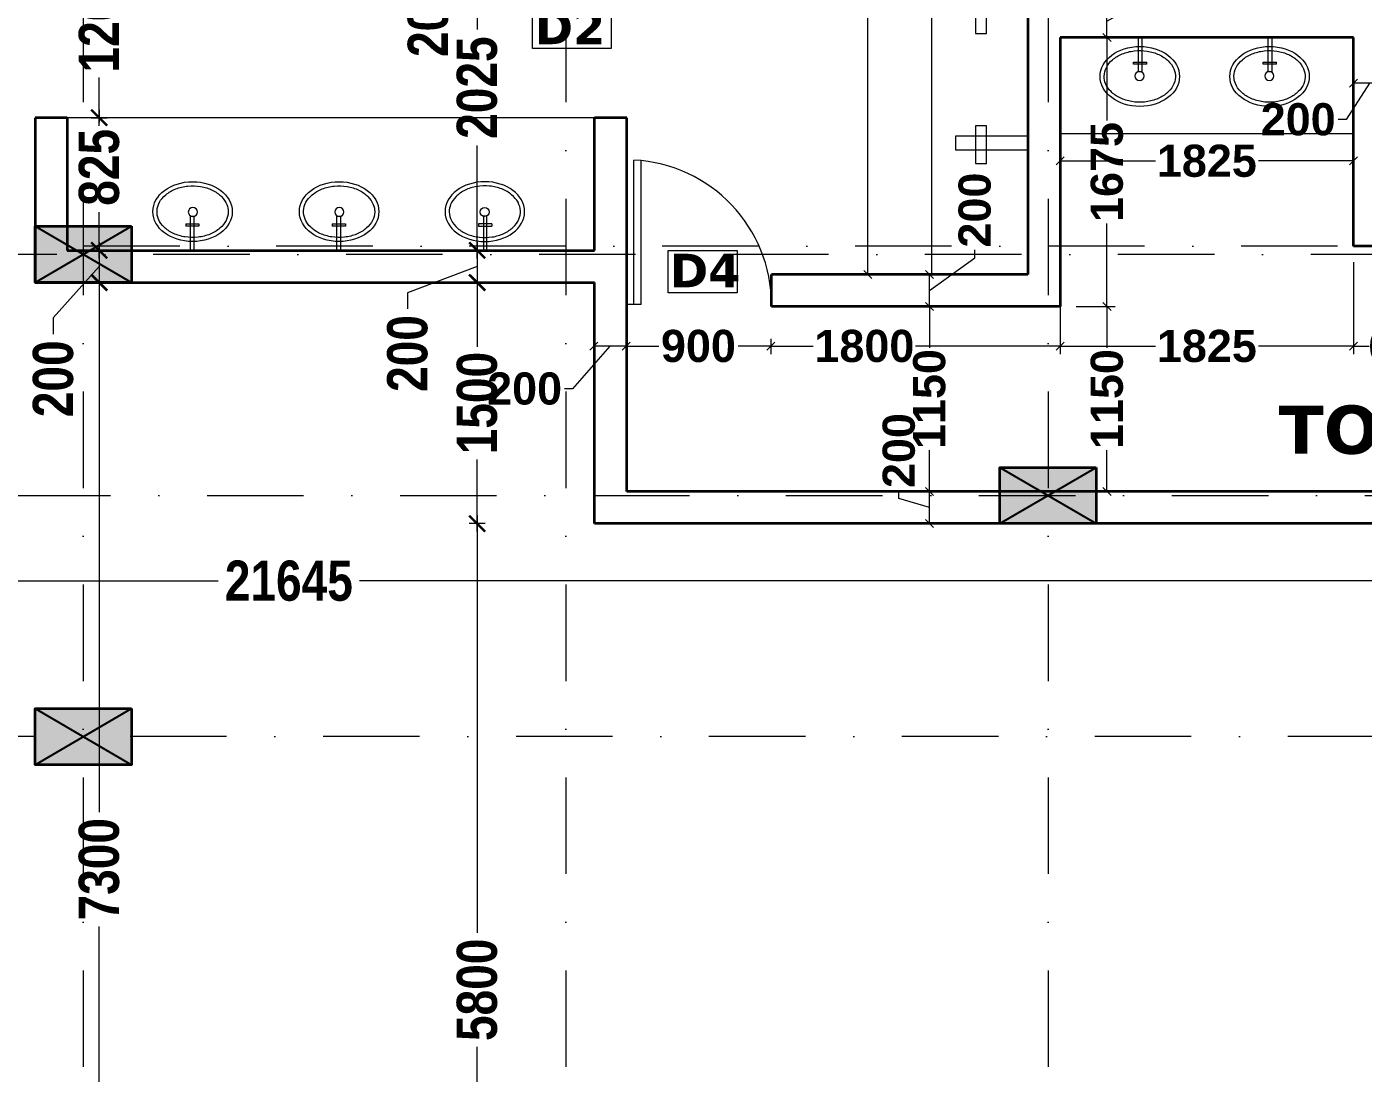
# Model space of a CAD drawing. Header units: millimetres. Extents: x -3092155 to 4513934, y -12317808 to 1850003.
# Drawn here: x -397686 to -389373, y -5573480 to -5566970 of the extents above; entities that cross this region are included whole.
import ezdxf

# ---------------------------------------------------------------- set-up
doc = ezdxf.new("R2010")
doc.units = ezdxf.units.MM
doc.header["$LTSCALE"] = 2
doc.header["$MEASUREMENT"] = 0
doc.header["$PDMODE"] = 34
doc.header["$PDSIZE"] = 500
doc.linetypes.add('DASHDOT', pattern=[1, 0.5, -0.25, 0, -0.25])
for name, color, linetype, lineweight in [('coloumn', 10, 'Continuous', 35), ('D DIM', 250, 'Continuous', 9), ('D2', 10, 'Continuous', 5), ('D4', 10, 'Continuous', 5), ('DIM', 27, 'Continuous', 5), ('DOOR', 27, 'Continuous', 5), ('FIXTURE', 252, 'Continuous', 0), ('GRID', 251, 'DASHDOT', 5), ('TEXT', 7, 'Continuous', 13), ('WAll', 250, 'Continuous', 35)]:
    doc.layers.add(name, color=color, linetype=linetype, lineweight=lineweight)
doc.layers.add('partation wall', color=7, linetype='Continuous', lineweight=20, true_color=0x525023)
doc.styles.add('COLOUMNN DIM', font='ARIALNB.TTF', dxfattribs={"height": 550})
doc.styles.add('INNER DIM', font='ARIALNB.TTF', dxfattribs={"height": 250})
doc.styles.add('int dim', font='arialbd.ttf', dxfattribs={"height": 200})
doc.styles.add('style2', font='verdana.ttf')
doc.dimstyles.new('external final', dxfattribs={"dimscale": 0, "dimtxt": 250, "dimasz": 100, "dimexe": 50, "dimexo": 50, "dimgap": 50, "dimtad": 0, "dimdec": 0, "dimzin": 0, "dimdsep": 46, "dimtxsty": 'INNER DIM', "dimblk": 'ARCHTICK', "dimcen": 100, "dimdle": 50, "dimclrd": 256, "dimclre": 256, "dimclrt": 256, "dimadec": 0, "dimazin": 0, "dimtfac": 1, "dimtdec": 0, "dimtix": 1, "dimtmove": 1, "dimatfit": 3, "dimfxl": 50, "dimfxlon": 1, "dimtolj": 1, "dimtzin": 0, "dimlwd": -1, "dimlwe": -1, "dimarcsym": 1})
doc.dimstyles.new('lamon', dxfattribs={"dimtxt": 200, "dimasz": 50, "dimexe": 50, "dimexo": 100, "dimgap": 25, "dimtad": 0, "dimdec": 0, "dimzin": 3, "dimdsep": 46, "dimtxsty": 'int dim', "dimblk": 'OBLIQUE', "dimcen": 90, "dimclrd": 256, "dimclre": 256, "dimclrt": 256, "dimadec": 0, "dimazin": 0, "dimtfac": 1, "dimtdec": 0, "dimtofl": 0, "dimtmove": 1, "dimatfit": 3, "dimfxl": 1, "dimfrac": 1, "dimtolj": 1, "dimtzin": 0, "dimlwd": -1, "dimlwe": -1, "dimarcsym": 1})

# ---------------------------------------------------------------- blocks, each defined once
blk = doc.blocks.new('A$C782B46B9')
at = {"layer": 'DOOR', "ltscale": 100}
for p, q in [((998.8, 100), (3.8, 100)), ((998.8, 100), (998.8, 0)), ((998.8, 50), (0, 50))]:
    blk.add_line(p, q, dxfattribs=at)
blk.add_arc((998.8, 0), 1000, 90, 177.13402, dxfattribs=at)
blk = doc.blocks.new('_ArchTick')
at = {"color": 0, "linetype": 'ByBlock', "const_width": 0.15}
blk.add_lwpolyline([(-0.5, -0.5), (0.5, 0.5)], dxfattribs=at)
blk = doc.blocks.new('*D573')
at = {"layer": 'D DIM', "ltscale": 100, "transparency": 16777216}
for p, q in [((-406928.5, -5570417.7), (-396496.3, -5570417.7)), ((-406878.5, -5570467.7), (-406878.5, -5570367.7)), ((-385183.5, -5570417.7), (-395615.7, -5570417.7)), ((-385233.5, -5570467.7), (-385233.5, -5570367.7))]:
    blk.add_line(p, q, dxfattribs=at)
at = {"layer": 'Defpoints', "color": 0, "lineweight": 50, "ltscale": 100, "transparency": 16777216}
for p in [(-406878.5, -5570417.7), (-406878.5, -5571561.2), (-385233.5, -5572185.9)]:
    blk.add_point(p, dxfattribs=at)
at = {"layer": 'D DIM', "ltscale": 100, "transparency": 16777216, "xscale": 100, "yscale": 100, "zscale": 100, "rotation": 180}
blk.add_blockref('_ArchTick', (-406878.5, -5570417.7), dxfattribs=at)
at = {"layer": 'D DIM', "ltscale": 100, "transparency": 16777216, "xscale": 100, "yscale": 100, "zscale": 100}
blk.add_blockref('_ArchTick', (-385233.5, -5570417.7), dxfattribs=at)
at = {"layer": 'D DIM', "ltscale": 100, "transparency": 16777216, "insert": (-396056, -5570417.7), "char_height": 250, "attachment_point": 5, "style": 'INNER DIM'}
blk.add_mtext('\\A1;21645', dxfattribs=at)
blk = doc.blocks.new('*D649')
at = {"layer": 'D DIM', "ltscale": 100, "transparency": 16777216}
for p, q in [((-397235.8, -5566286.2), (-397235.8, -5566586)), ((-397285.8, -5566336.2), (-397185.8, -5566336.2)), ((-397235.8, -5567586.2), (-397235.8, -5567286.4)), ((-397285.8, -5567536.2), (-397185.8, -5567536.2))]:
    blk.add_line(p, q, dxfattribs=at)
at = {"layer": 'Defpoints', "color": 0, "lineweight": 50, "ltscale": 100, "transparency": 16777216}
for p in [(-397433.1, -5566336.2), (-397433.1, -5567536.2), (-397235.8, -5567536.2)]:
    blk.add_point(p, dxfattribs=at)
at = {"layer": 'D DIM', "ltscale": 100, "transparency": 16777216, "xscale": 100, "yscale": 100, "zscale": 100}
for p, rotation in [((-397235.8, -5566336.2), 90), ((-397235.8, -5567536.2), 270)]:
    blk.add_blockref('_ArchTick', p, dxfattribs=dict(at, rotation=rotation))
at = {"layer": 'D DIM', "ltscale": 100, "transparency": 16777216, "insert": (-397235.8, -5566936.2), "char_height": 250, "attachment_point": 5, "rotation": 90, "style": 'INNER DIM'}
blk.add_mtext('\\A1;1200', dxfattribs=at)
blk = doc.blocks.new('*D650')
at = {"layer": 'D DIM', "ltscale": 100, "transparency": 16777216}
for p, q in [((-397235.8, -5567486.2), (-397235.8, -5567566)), ((-397285.8, -5567536.2), (-397185.8, -5567536.2)), ((-397235.8, -5568411.2), (-397235.8, -5568123.4)), ((-397185.8, -5568361.2), (-397285.8, -5568361.2))]:
    blk.add_line(p, q, dxfattribs=at)
at = {"layer": 'Defpoints', "color": 0, "lineweight": 50, "ltscale": 100, "transparency": 16777216}
for p in [(-397433.1, -5567536.2), (-397235.8, -5568361.2), (-397032.7, -5568361.2)]:
    blk.add_point(p, dxfattribs=at)
at = {"layer": 'D DIM', "ltscale": 100, "transparency": 16777216, "xscale": 100, "yscale": 100, "zscale": 100}
for p, rotation in [((-397235.8, -5567536.2), 90), ((-397235.8, -5568361.2), 270)]:
    blk.add_blockref('_ArchTick', p, dxfattribs=dict(at, rotation=rotation))
at = {"layer": 'D DIM', "ltscale": 100, "transparency": 16777216, "insert": (-397235.8, -5567844.7), "char_height": 250, "attachment_point": 5, "rotation": 90, "style": 'INNER DIM'}
blk.add_mtext('\\A1;825', dxfattribs=at)
blk = doc.blocks.new('*D651')
at = {"layer": 'D DIM', "ltscale": 100, "transparency": 16777216}
for p, q in [((-397185.8, -5568361.2), (-397285.8, -5568361.2)), ((-397235.8, -5568311.2), (-397235.8, -5568611.2)), ((-397235.8, -5568461.2), (-397521.7, -5568781.7)), ((-397185.8, -5568561.2), (-397285.8, -5568561.2)), ((-397521.7, -5568781.7), (-397521.7, -5568881.7))]:
    blk.add_line(p, q, dxfattribs=at)
at = {"layer": 'Defpoints', "color": 0, "lineweight": 50, "ltscale": 100, "transparency": 16777216}
for p in [(-397032.7, -5568361.2), (-397235.8, -5568561.2), (-397032.7, -5568561.2)]:
    blk.add_point(p, dxfattribs=at)
at = {"layer": 'D DIM', "ltscale": 100, "transparency": 16777216, "xscale": 100, "yscale": 100, "zscale": 100}
for p, rotation in [((-397235.8, -5568361.2), 90), ((-397235.8, -5568561.2), 270)]:
    blk.add_blockref('_ArchTick', p, dxfattribs=dict(at, rotation=rotation))
at = {"layer": 'D DIM', "ltscale": 100, "transparency": 16777216, "insert": (-397521.7, -5569160.1), "char_height": 250, "attachment_point": 5, "rotation": 90, "style": 'INNER DIM'}
blk.add_mtext('\\A1;200', dxfattribs=at)
blk = doc.blocks.new('*D652')
at = {"layer": 'D DIM', "ltscale": 100, "transparency": 16777216}
for p, q in [((-397235.8, -5568511.2), (-397235.8, -5571855.7)), ((-397185.8, -5568561.2), (-397285.8, -5568561.2)), ((-397235.8, -5575911.2), (-397235.8, -5572566.7)), ((-397185.8, -5575861.2), (-397285.8, -5575861.2))]:
    blk.add_line(p, q, dxfattribs=at)
at = {"layer": 'Defpoints', "color": 0, "lineweight": 50, "ltscale": 100, "transparency": 16777216}
for p in [(-397032.7, -5568561.2), (-397235.8, -5575861.2), (-397032.7, -5575861.2)]:
    blk.add_point(p, dxfattribs=at)
at = {"layer": 'D DIM', "ltscale": 100, "transparency": 16777216, "xscale": 100, "yscale": 100, "zscale": 100}
for p, rotation in [((-397235.8, -5568561.2), 90), ((-397235.8, -5575861.2), 270)]:
    blk.add_blockref('_ArchTick', p, dxfattribs=dict(at, rotation=rotation))
at = {"layer": 'D DIM', "ltscale": 100, "transparency": 16777216, "insert": (-397235.8, -5572211.2), "char_height": 250, "attachment_point": 5, "rotation": 90, "style": 'INNER DIM'}
blk.add_mtext('\\A1;7300', dxfattribs=at)
blk = doc.blocks.new('*D655')
at = {"layer": 'D DIM', "ltscale": 100, "transparency": 16777216}
for p, q in [((-394884.9, -5566086.2), (-394884.9, -5566386.2)), ((-394834.9, -5566136.2), (-394934.9, -5566136.2)), ((-394884.9, -5566236.2), (-395189.8, -5566540.9)), ((-394834.9, -5566336.2), (-394934.9, -5566336.2)), ((-395189.8, -5566540.9), (-395189.8, -5566640.9))]:
    blk.add_line(p, q, dxfattribs=at)
at = {"layer": 'Defpoints', "color": 0, "lineweight": 50, "ltscale": 100, "transparency": 16777216}
for p in [(-394783.1, -5566136.2), (-394884.9, -5566336.2), (-394783.1, -5566336.2)]:
    blk.add_point(p, dxfattribs=at)
at = {"layer": 'D DIM', "ltscale": 100, "transparency": 16777216, "xscale": 100, "yscale": 100, "zscale": 100}
for p, rotation in [((-394884.9, -5566136.2), 90), ((-394884.9, -5566336.2), 270)]:
    blk.add_blockref('_ArchTick', p, dxfattribs=dict(at, rotation=rotation))
at = {"layer": 'D DIM', "ltscale": 100, "transparency": 16777216, "insert": (-395189.8, -5566919.2), "char_height": 250, "attachment_point": 5, "rotation": 90, "style": 'INNER DIM'}
blk.add_mtext('\\A1;200', dxfattribs=at)
blk = doc.blocks.new('*D656')
at = {"layer": 'D DIM', "ltscale": 100, "transparency": 16777216}
for p, q in [((-394884.9, -5566286.2), (-394884.9, -5566988.1)), ((-394834.9, -5566336.2), (-394934.9, -5566336.2)), ((-394884.9, -5568411.2), (-394884.9, -5567709.3)), ((-394834.9, -5568361.2), (-394934.9, -5568361.2))]:
    blk.add_line(p, q, dxfattribs=at)
at = {"layer": 'Defpoints', "color": 0, "lineweight": 50, "ltscale": 100, "transparency": 16777216}
for p in [(-394783.1, -5566336.2), (-394884.9, -5568361.2), (-394153.1, -5568361.2)]:
    blk.add_point(p, dxfattribs=at)
at = {"layer": 'D DIM', "ltscale": 100, "transparency": 16777216, "xscale": 100, "yscale": 100, "zscale": 100}
for p, rotation in [((-394884.9, -5566336.2), 90), ((-394884.9, -5568361.2), 270)]:
    blk.add_blockref('_ArchTick', p, dxfattribs=dict(at, rotation=rotation))
at = {"layer": 'D DIM', "ltscale": 100, "transparency": 16777216, "insert": (-394884.9, -5567348.7), "char_height": 250, "attachment_point": 5, "rotation": 90, "style": 'INNER DIM'}
blk.add_mtext('\\A1;2025', dxfattribs=at)
blk = doc.blocks.new('*D657')
at = {"layer": 'D DIM', "ltscale": 100, "transparency": 16777216}
for p, q in [((-394834.9, -5568361.2), (-394934.9, -5568361.2)), ((-394884.9, -5568311.2), (-394884.9, -5568611.2)), ((-394884.9, -5568461.2), (-395317.9, -5568624.7)), ((-394834.9, -5568561.2), (-394934.9, -5568561.2)), ((-395317.9, -5568624.7), (-395317.9, -5568724.7))]:
    blk.add_line(p, q, dxfattribs=at)
at = {"layer": 'Defpoints', "color": 0, "lineweight": 50, "ltscale": 100, "transparency": 16777216}
for p in [(-394153.1, -5568361.2), (-394884.9, -5568561.2), (-394153.1, -5568561.2)]:
    blk.add_point(p, dxfattribs=at)
at = {"layer": 'D DIM', "ltscale": 100, "transparency": 16777216, "xscale": 100, "yscale": 100, "zscale": 100}
for p, rotation in [((-394884.9, -5568361.2), 90), ((-394884.9, -5568561.2), 270)]:
    blk.add_blockref('_ArchTick', p, dxfattribs=dict(at, rotation=rotation))
at = {"layer": 'D DIM', "ltscale": 100, "transparency": 16777216, "insert": (-395317.9, -5569003), "char_height": 250, "attachment_point": 5, "rotation": 90, "style": 'INNER DIM'}
blk.add_mtext('\\A1;200', dxfattribs=at)
blk = doc.blocks.new('*D658')
at = {"layer": 'D DIM', "ltscale": 100, "transparency": 16777216}
for p, q in [((-394884.9, -5568511.2), (-394884.9, -5568961)), ((-394834.9, -5568561.2), (-394934.9, -5568561.2)), ((-394884.9, -5570111.2), (-394884.9, -5569661.4)), ((-394834.9, -5570061.2), (-394934.9, -5570061.2))]:
    blk.add_line(p, q, dxfattribs=at)
at = {"layer": 'Defpoints', "color": 0, "lineweight": 50, "ltscale": 100, "transparency": 16777216}
for p in [(-394153.1, -5568561.2), (-394884.9, -5570061.2), (-394153.1, -5570061.2)]:
    blk.add_point(p, dxfattribs=at)
at = {"layer": 'D DIM', "ltscale": 100, "transparency": 16777216, "xscale": 100, "yscale": 100, "zscale": 100}
for p, rotation in [((-394884.9, -5568561.2), 90), ((-394884.9, -5570061.2), 270)]:
    blk.add_blockref('_ArchTick', p, dxfattribs=dict(at, rotation=rotation))
at = {"layer": 'D DIM', "ltscale": 100, "transparency": 16777216, "insert": (-394884.9, -5569311.2), "char_height": 250, "attachment_point": 5, "rotation": 90, "style": 'INNER DIM'}
blk.add_mtext('\\A1;1500', dxfattribs=at)
blk = doc.blocks.new('*D659')
at = {"layer": 'D DIM', "ltscale": 100, "transparency": 16777216}
for p, q in [((-394884.9, -5570011.2), (-394884.9, -5572606)), ((-394834.9, -5570061.2), (-394934.9, -5570061.2)), ((-394884.9, -5575911.2), (-394884.9, -5573316.4)), ((-394834.9, -5575861.2), (-394934.9, -5575861.2))]:
    blk.add_line(p, q, dxfattribs=at)
at = {"layer": 'Defpoints', "color": 0, "lineweight": 50, "ltscale": 100, "transparency": 16777216}
for p in [(-394153.1, -5570061.2), (-394884.9, -5575861.2), (-394633.1, -5575861.2)]:
    blk.add_point(p, dxfattribs=at)
at = {"layer": 'D DIM', "ltscale": 100, "transparency": 16777216, "xscale": 100, "yscale": 100, "zscale": 100}
for p, rotation in [((-394884.9, -5570061.2), 90), ((-394884.9, -5575861.2), 270)]:
    blk.add_blockref('_ArchTick', p, dxfattribs=dict(at, rotation=rotation))
at = {"layer": 'D DIM', "ltscale": 100, "transparency": 16777216, "insert": (-394884.9, -5572961.2), "char_height": 250, "attachment_point": 5, "rotation": 90, "style": 'INNER DIM'}
blk.add_mtext('\\A1;5800', dxfattribs=at)
blk = doc.blocks.new('_Oblique')
at = {"color": 0, "linetype": 'ByBlock', "lineweight": -2}
blk.add_line((-0.5, -0.5), (0.5, 0.5), dxfattribs=at)
blk = doc.blocks.new('*D686')
at = {"layer": 'Defpoints', "color": 0, "lineweight": 50, "ltscale": 100, "transparency": 16777216}
for p in [(-392071.8, -5569861.2), (-391796.5, -5569861.2), (-391796.5, -5570061.2)]:
    blk.add_point(p, dxfattribs=at)
at = {"layer": 'DIM', "ltscale": 100, "transparency": 16777216}
for p, q in [((-392261.4, -5569904.3), (-392261.4, -5569854.3)), ((-391896.5, -5569861.2), (-392121.8, -5569861.2)), ((-392071.8, -5570061.2), (-392071.8, -5569861.2)), ((-392071.8, -5569961.2), (-392261.4, -5569904.3)), ((-391896.5, -5570061.2), (-392121.8, -5570061.2))]:
    blk.add_line(p, q, dxfattribs=at)
at = {"layer": 'DIM', "ltscale": 100, "transparency": 16777216, "xscale": 50, "yscale": 50, "zscale": 50}
for p, rotation in [((-392071.8, -5569861.2), 90), ((-392071.8, -5570061.2), 270)]:
    blk.add_blockref('_Oblique', p, dxfattribs=dict(at, rotation=rotation))
at = {"layer": 'DIM', "ltscale": 100, "transparency": 16777216, "insert": (-392261.4, -5569606.6), "char_height": 200, "attachment_point": 5, "rotation": 90, "style": 'int dim'}
blk.add_mtext('\\A1;200', dxfattribs=at)
blk = doc.blocks.new('*D687')
at = {"layer": 'Defpoints', "color": 0, "lineweight": 50, "ltscale": 100, "transparency": 16777216}
for p in [(-392071.8, -5568711.2), (-391258.5, -5568711.2), (-391796.5, -5569861.2)]:
    blk.add_point(p, dxfattribs=at)
at = {"layer": 'DIM', "ltscale": 100, "transparency": 16777216}
for p, q in [((-391358.5, -5568711.2), (-392121.8, -5568711.2)), ((-392071.8, -5568711.2), (-392071.8, -5568968.4)), ((-392071.8, -5569861.2), (-392071.8, -5569604)), ((-391896.5, -5569861.2), (-392121.8, -5569861.2))]:
    blk.add_line(p, q, dxfattribs=at)
at = {"layer": 'DIM', "ltscale": 100, "transparency": 16777216, "xscale": 50, "yscale": 50, "zscale": 50}
for p, rotation in [((-392071.8, -5568711.2), 90), ((-392071.8, -5569861.2), 270)]:
    blk.add_blockref('_Oblique', p, dxfattribs=dict(at, rotation=rotation))
at = {"layer": 'DIM', "ltscale": 100, "transparency": 16777216, "insert": (-392071.8, -5569286.2), "char_height": 200, "attachment_point": 5, "rotation": 90, "style": 'int dim'}
blk.add_mtext('\\A1;1150', dxfattribs=at)
blk = doc.blocks.new('*D688')
at = {"layer": 'Defpoints', "color": 0, "lineweight": 50, "ltscale": 100, "transparency": 16777216}
for p in [(-392071.8, -5568511.2), (-391458.5, -5568511.2), (-391258.5, -5568711.2)]:
    blk.add_point(p, dxfattribs=at)
at = {"layer": 'DIM', "ltscale": 100, "transparency": 16777216}
for p, q in [((-391789.4, -5568408.4), (-391789.4, -5568358.4)), ((-392071.8, -5568611.2), (-391789.4, -5568408.4)), ((-391558.5, -5568511.2), (-392121.8, -5568511.2)), ((-392071.8, -5568711.2), (-392071.8, -5568511.2)), ((-391358.5, -5568711.2), (-392121.8, -5568711.2))]:
    blk.add_line(p, q, dxfattribs=at)
at = {"layer": 'DIM', "ltscale": 100, "transparency": 16777216, "xscale": 50, "yscale": 50, "zscale": 50}
for p, rotation in [((-392071.8, -5568511.2), 90), ((-392071.8, -5568711.2), 270)]:
    blk.add_blockref('_Oblique', p, dxfattribs=dict(at, rotation=rotation))
at = {"layer": 'DIM', "ltscale": 100, "transparency": 16777216, "insert": (-391789.4, -5568110.7), "char_height": 200, "attachment_point": 5, "rotation": 90, "style": 'int dim'}
blk.add_mtext('\\A1;200', dxfattribs=at)
blk = doc.blocks.new('*D689')
at = {"layer": 'Defpoints', "color": 0, "lineweight": 50, "ltscale": 100, "transparency": 16777216}
for p in [(-392454.1, -5565261.2), (-391458.5, -5565261.2), (-391458.5, -5568511.2)]:
    blk.add_point(p, dxfattribs=at)
at = {"layer": 'DIM', "ltscale": 100, "transparency": 16777216}
for p, q in [((-391558.5, -5565261.2), (-392504.1, -5565261.2)), ((-392454.1, -5565261.2), (-392454.1, -5565406.7)), ((-392454.1, -5568511.2), (-392454.1, -5566054)), ((-391558.5, -5568511.2), (-392504.1, -5568511.2))]:
    blk.add_line(p, q, dxfattribs=at)
at = {"layer": 'DIM', "ltscale": 100, "transparency": 16777216, "xscale": 50, "yscale": 50, "zscale": 50}
for p, rotation in [((-392454.1, -5565261.2), 90), ((-392454.1, -5568511.2), 270)]:
    blk.add_blockref('_Oblique', p, dxfattribs=dict(at, rotation=rotation))
at = {"layer": 'DIM', "ltscale": 100, "transparency": 16777216, "insert": (-392454.1, -5565730.3), "char_height": 200, "attachment_point": 5, "rotation": 90, "style": 'int dim'}
blk.add_mtext('\\A1;3250', dxfattribs=at)
blk = doc.blocks.new('*D700')
at = {"layer": 'Defpoints', "color": 0, "lineweight": 50, "ltscale": 100, "transparency": 16777216}
for p in [(-389433.5, -5568335.7), (-388782.4, -5568294.8), (-389433.5, -5568957.1)]:
    blk.add_point(p, dxfattribs=at)
at = {"layer": 'DIM', "ltscale": 100, "transparency": 16777216}
for p, q in [((-389433.5, -5568435.7), (-389433.5, -5569007.1)), ((-388782.4, -5568394.8), (-388782.4, -5569007.1)), ((-389433.5, -5568957.1), (-389337.4, -5568957.1)), ((-388782.4, -5568957.1), (-388878.5, -5568957.1))]:
    blk.add_line(p, q, dxfattribs=at)
at = {"layer": 'DIM', "ltscale": 100, "transparency": 16777216, "xscale": 50, "yscale": 50, "zscale": 50}
for p, rotation in [((-389433.5, -5568957.1), 180.0000006403302), ((-388782.4, -5568957.1), 6.403302688e-07)]:
    blk.add_blockref('_Oblique', p, dxfattribs=dict(at, rotation=rotation))
at = {"layer": 'DIM', "ltscale": 100, "transparency": 16777216, "insert": (-389108, -5568957.1), "char_height": 200, "attachment_point": 5, "rotation": 0, "style": 'int dim'}
blk.add_mtext('\\A1;651', dxfattribs=at)
blk = doc.blocks.new('*D701')
at = {"layer": 'Defpoints', "color": 0, "lineweight": 50, "ltscale": 100, "transparency": 16777216}
for p in [(-391258.5, -5568280.9), (-389433.5, -5568335.7), (-391258.5, -5568957.1)]:
    blk.add_point(p, dxfattribs=at)
at = {"layer": 'DIM', "ltscale": 100, "transparency": 16777216}
for p, q in [((-391258.5, -5568380.9), (-391258.5, -5569007.1)), ((-389433.5, -5568435.7), (-389433.5, -5569007.1)), ((-391258.5, -5568957.1), (-390666.5, -5568957.1)), ((-389433.5, -5568957.1), (-390025.5, -5568957.1))]:
    blk.add_line(p, q, dxfattribs=at)
at = {"layer": 'DIM', "ltscale": 100, "transparency": 16777216, "xscale": 50, "yscale": 50, "zscale": 50}
for p, rotation in [((-391258.5, -5568957.1), 180.0000006403302), ((-389433.5, -5568957.1), 6.403302688e-07)]:
    blk.add_blockref('_Oblique', p, dxfattribs=dict(at, rotation=rotation))
at = {"layer": 'DIM', "ltscale": 100, "transparency": 16777216, "insert": (-390346, -5568957.1), "char_height": 200, "attachment_point": 5, "rotation": 0, "style": 'int dim'}
blk.add_mtext('\\A1;1825', dxfattribs=at)
blk = doc.blocks.new('*D702')
at = {"layer": 'Defpoints', "color": 0, "lineweight": 50, "ltscale": 100, "transparency": 16777216}
for p in [(-391258.5, -5568280.9), (-393058.5, -5568810.7), (-393058.5, -5568957.1)]:
    blk.add_point(p, dxfattribs=at)
at = {"layer": 'DIM', "ltscale": 100, "transparency": 16777216}
for p, q in [((-391258.5, -5568380.9), (-391258.5, -5569007.1)), ((-393058.5, -5568910.7), (-393058.5, -5569007.1)), ((-393058.5, -5568957.1), (-392794.2, -5568957.1)), ((-391258.5, -5568957.1), (-392158.5, -5568957.1))]:
    blk.add_line(p, q, dxfattribs=at)
at = {"layer": 'DIM', "ltscale": 100, "transparency": 16777216, "xscale": 50, "yscale": 50, "zscale": 50}
for p, rotation in [((-393058.5, -5568957.1), 180.0000006403302), ((-391258.5, -5568957.1), 6.403302688e-07)]:
    blk.add_blockref('_Oblique', p, dxfattribs=dict(at, rotation=rotation))
at = {"layer": 'DIM', "ltscale": 100, "transparency": 16777216, "insert": (-392476.4, -5568957.1), "char_height": 200, "attachment_point": 5, "rotation": 0, "style": 'int dim'}
blk.add_mtext('\\A1;1800', dxfattribs=at)
blk = doc.blocks.new('*D703')
at = {"layer": 'Defpoints', "color": 0, "lineweight": 50, "ltscale": 100, "transparency": 16777216}
for p in [(-393958.5, -5568610.7), (-393058.5, -5568810.7), (-393958.5, -5568957.1)]:
    blk.add_point(p, dxfattribs=at)
at = {"layer": 'DIM', "ltscale": 100, "transparency": 16777216}
for p, q in [((-393958.5, -5568710.7), (-393958.5, -5569007.1)), ((-393058.5, -5568910.7), (-393058.5, -5569007.1)), ((-393958.5, -5568957.1), (-393755.3, -5568957.1)), ((-393058.5, -5568957.1), (-393261.8, -5568957.1))]:
    blk.add_line(p, q, dxfattribs=at)
at = {"layer": 'DIM', "ltscale": 100, "transparency": 16777216, "xscale": 50, "yscale": 50, "zscale": 50}
for p, rotation in [((-393958.5, -5568957.1), 180.0000006403302), ((-393058.5, -5568957.1), 6.403302688e-07)]:
    blk.add_blockref('_Oblique', p, dxfattribs=dict(at, rotation=rotation))
at = {"layer": 'DIM', "ltscale": 100, "transparency": 16777216, "insert": (-393508.5, -5568957.1), "char_height": 200, "attachment_point": 5, "rotation": 0, "style": 'int dim'}
blk.add_mtext('\\A1;900', dxfattribs=at)
blk = doc.blocks.new('*D704')
at = {"layer": 'Defpoints', "color": 0, "lineweight": 50, "ltscale": 100, "transparency": 16777216}
for p in [(-393958.5, -5568610.7), (-394158.5, -5568619.5), (-394158.5, -5568957.1)]:
    blk.add_point(p, dxfattribs=at)
at = {"layer": 'DIM', "ltscale": 100, "transparency": 16777216}
for p, q in [((-394158.5, -5568719.5), (-394158.5, -5569007.1)), ((-393958.5, -5568710.7), (-393958.5, -5569007.1)), ((-394058.5, -5568957.1), (-394292, -5569222)), ((-393958.5, -5568957.1), (-394158.5, -5568957.1)), ((-394292, -5569222), (-394342, -5569222))]:
    blk.add_line(p, q, dxfattribs=at)
at = {"layer": 'DIM', "ltscale": 100, "transparency": 16777216, "xscale": 50, "yscale": 50, "zscale": 50}
for p, rotation in [((-394158.5, -5568957.1), 180.0000006403302), ((-393958.5, -5568957.1), 6.403302688e-07)]:
    blk.add_blockref('_Oblique', p, dxfattribs=dict(at, rotation=rotation))
at = {"layer": 'DIM', "ltscale": 100, "transparency": 16777216, "insert": (-394589.7, -5569222), "char_height": 200, "attachment_point": 5, "rotation": 0, "style": 'int dim'}
blk.add_mtext('\\A1;200', dxfattribs=at)
blk = doc.blocks.new('*D711')
at = {"layer": 'Defpoints', "color": 0, "lineweight": 50, "ltscale": 100, "transparency": 16777216}
for p in [(-389433.5, -5567035.7), (-389233.5, -5567035.7), (-389433.5, -5567320.8)]:
    blk.add_point(p, dxfattribs=at)
at = {"layer": 'DIM', "ltscale": 100, "transparency": 16777216}
for p, q in [((-389433.5, -5567135.7), (-389433.5, -5567370.8)), ((-389233.5, -5567135.7), (-389233.5, -5567370.8)), ((-389333.5, -5567320.8), (-389480.3, -5567547.1)), ((-389233.5, -5567320.8), (-389433.5, -5567320.8)), ((-389480.3, -5567547.1), (-389530.3, -5567547.1))]:
    blk.add_line(p, q, dxfattribs=at)
at = {"layer": 'DIM', "ltscale": 100, "transparency": 16777216, "xscale": 50, "yscale": 50, "zscale": 50}
for p, rotation in [((-389433.5, -5567320.8), 180.0000006403302), ((-389233.5, -5567320.8), 6.403302688e-07)]:
    blk.add_blockref('_Oblique', p, dxfattribs=dict(at, rotation=rotation))
at = {"layer": 'DIM', "ltscale": 100, "transparency": 16777216, "insert": (-389778, -5567547.1), "char_height": 200, "attachment_point": 5, "rotation": 0, "style": 'int dim'}
blk.add_mtext('\\A1;200', dxfattribs=at)
blk = doc.blocks.new('*D712')
at = {"layer": 'Defpoints', "color": 0, "lineweight": 50, "ltscale": 100, "transparency": 16777216}
for p in [(-391258.5, -5568711.2), (-390967.2, -5568711.2), (-391033.1, -5569861.2)]:
    blk.add_point(p, dxfattribs=at)
at = {"layer": 'DIM', "ltscale": 100, "transparency": 16777216}
for p, q in [((-391158.5, -5568711.2), (-390917.2, -5568711.2)), ((-390967.2, -5568711.2), (-390967.2, -5568968.4)), ((-390967.2, -5569861.2), (-390967.2, -5569604)), ((-390933.1, -5569861.2), (-390917.2, -5569861.2))]:
    blk.add_line(p, q, dxfattribs=at)
at = {"layer": 'DIM', "ltscale": 100, "transparency": 16777216, "xscale": 50, "yscale": 50, "zscale": 50}
for p, rotation in [((-390967.2, -5568711.2), 90), ((-390967.2, -5569861.2), 270)]:
    blk.add_blockref('_Oblique', p, dxfattribs=dict(at, rotation=rotation))
at = {"layer": 'DIM', "ltscale": 100, "transparency": 16777216, "insert": (-390967.2, -5569286.2), "char_height": 200, "attachment_point": 5, "rotation": 90, "style": 'int dim'}
blk.add_mtext('\\A1;1150', dxfattribs=at)
blk = doc.blocks.new('*D713')
at = {"layer": 'Defpoints', "color": 0, "lineweight": 50, "ltscale": 100, "transparency": 16777216}
for p in [(-391258.5, -5567036.2), (-390967.2, -5567036.2), (-391258.5, -5568711.2)]:
    blk.add_point(p, dxfattribs=at)
at = {"layer": 'DIM', "ltscale": 100, "transparency": 16777216}
for p, q in [((-391158.5, -5567036.2), (-390917.2, -5567036.2)), ((-390967.2, -5567036.2), (-390967.2, -5567553.2)), ((-390967.2, -5568711.2), (-390967.2, -5568194.2)), ((-391158.5, -5568711.2), (-390917.2, -5568711.2))]:
    blk.add_line(p, q, dxfattribs=at)
at = {"layer": 'DIM', "ltscale": 100, "transparency": 16777216, "xscale": 50, "yscale": 50, "zscale": 50}
for p, rotation in [((-390967.2, -5567036.2), 90), ((-390967.2, -5568711.2), 270)]:
    blk.add_blockref('_Oblique', p, dxfattribs=dict(at, rotation=rotation))
at = {"layer": 'DIM', "ltscale": 100, "transparency": 16777216, "insert": (-390967.2, -5567873.7), "char_height": 200, "attachment_point": 5, "rotation": 90, "style": 'int dim'}
blk.add_mtext('\\A1;1675', dxfattribs=at)
blk = doc.blocks.new('*D714')
at = {"layer": 'Defpoints', "color": 0, "lineweight": 50, "ltscale": 100, "transparency": 16777216}
for p in [(-391258.5, -5566836.2), (-390967.2, -5566836.2), (-391258.5, -5567036.2)]:
    blk.add_point(p, dxfattribs=at)
at = {"layer": 'DIM', "ltscale": 100, "transparency": 16777216}
for p, q in [((-390967.2, -5566936.2), (-390684.9, -5566774.3)), ((-390684.9, -5566774.3), (-390684.9, -5566724.3)), ((-391158.5, -5566836.2), (-390917.2, -5566836.2)), ((-390967.2, -5567036.2), (-390967.2, -5566836.2)), ((-391158.5, -5567036.2), (-390917.2, -5567036.2))]:
    blk.add_line(p, q, dxfattribs=at)
at = {"layer": 'DIM', "ltscale": 100, "transparency": 16777216, "xscale": 50, "yscale": 50, "zscale": 50}
for p, rotation in [((-390967.2, -5566836.2), 90), ((-390967.2, -5567036.2), 270)]:
    blk.add_blockref('_Oblique', p, dxfattribs=dict(at, rotation=rotation))
at = {"layer": 'DIM', "ltscale": 100, "transparency": 16777216, "insert": (-390684.9, -5566476.6), "char_height": 200, "attachment_point": 5, "rotation": 90, "style": 'int dim'}
blk.add_mtext('\\A1;200', dxfattribs=at)
blk = doc.blocks.new('basin')
at = {"layer": 'FIXTURE', "ltscale": 100}
for p, q in [((-2211987.9, -6264987.1), (-2211773, -6264987.1)), ((-2211987.9, -6264987.1), (-2211773, -6264987.1)), ((-2211987.9, -6265009.1), (-2211987.9, -6264987.1)), ((-2211834.4, -6265039.4), (-2211834.4, -6264957.5)), ((-2211834.4, -6265039.4), (-2211834.4, -6264957.5)), ((-2211820.8, -6264957.5), (-2211834.4, -6264957.5)), ((-2211820.8, -6264957.5), (-2211820.8, -6265039.4)), ((-2211820.8, -6264957.5), (-2211820.8, -6265039.4)), ((-2211773, -6264987.1), (-2211773, -6265009.1)), ((-2211773, -6264987.1), (-2211773, -6265009.1)), ((-2211773, -6265009.1), (-2211987.9, -6265009.1)), ((-2211773, -6265009.1), (-2211987.9, -6265009.1)), ((-2211820.8, -6265039.4), (-2211834.4, -6265039.4)), ((-2211820.8, -6265039.4), (-2211834.4, -6265039.4))]:
    blk.add_line(p, q, dxfattribs=at)
blk.add_ellipse((-2211744.9, -6265000.5), major_axis=(0, -247.1), ratio=0.753978, dxfattribs=at)
blk.add_ellipse((-2211744.9, -6265000.5), major_axis=(0, -247.1), ratio=0.753978, dxfattribs=at)
at = {"layer": 'FIXTURE', "ltscale": 100, "extrusion": (0, 0, -1)}
blk.add_ellipse((-2211747.5, -6265002.1), major_axis=(20, -20), ratio=1, start_param=5.497787, end_param=11.780972, dxfattribs=at)
at = {"layer": 'FIXTURE', "ltscale": 100}
blk.add_open_spline([(-2211744.9, -6265222), (-2211729.8, -6265222), (-2211714.7, -6265219.1), (-2211682.6, -6265206), (-2211665.8, -6265194.7), (-2211635.4, -6265164.2), (-2211621.9, -6265145), (-2211600.6, -6265101), (-2211592.7, -6265076.2), (-2211584, -6265024.3), (-2211583, -6264997.2), (-2211588.3, -6264944.4), (-2211594.4, -6264918.7), (-2211612.8, -6264872), (-2211625.1, -6264851.1), (-2211653.6, -6264816.8), (-2211669.8, -6264803.3), (-2211703.9, -6264784.9), (-2211721.7, -6264779.9), (-2211757.4, -6264778.3), (-2211775.3, -6264781.6), (-2211810, -6264796.6), (-2211826.7, -6264808.4), (-2211856.7, -6264839.7), (-2211870, -6264859.3), (-2211890.7, -6264903.9), (-2211898.2, -6264928.9), (-2211906.2, -6264981), (-2211906.8, -6265008.1), (-2211900.8, -6265060.8), (-2211894.2, -6265086.3), (-2211875.2, -6265132.5), (-2211862.7, -6265153), (-2211833.8, -6265186.6), (-2211817.4, -6265199.6), (-2211783.1, -6265217.1), (-2211765.3, -6265221.6), (-2211746.6, -6265222), (-2211745.8, -6265222), (-2211744.9, -6265222)], degree=3, knots=[0, 0, 0, 0, 0.297002, 0.297002, 0.648161, 0.648161, 0.99932, 0.99932, 1.350478, 1.350478, 1.701637, 1.701637, 2.052795, 2.052795, 2.403954, 2.403954, 2.755113, 2.755113, 3.106271, 3.106271, 3.45743, 3.45743, 3.808588, 3.808588, 4.159747, 4.159747, 4.510906, 4.510906, 4.862064, 4.862064, 5.213223, 5.213223, 5.564381, 5.564381, 5.91554, 5.91554, 6.266699, 6.266699, 6.283185, 6.283185, 6.283185, 6.283185], dxfattribs=at)
blk.add_open_spline([(-2211744.9, -6265222), (-2211729.8, -6265222), (-2211714.7, -6265219.1), (-2211682.6, -6265206), (-2211665.8, -6265194.7), (-2211635.4, -6265164.2), (-2211621.9, -6265145), (-2211600.6, -6265101), (-2211592.7, -6265076.2), (-2211584, -6265024.3), (-2211583, -6264997.2), (-2211588.3, -6264944.4), (-2211594.4, -6264918.7), (-2211612.8, -6264872), (-2211625.1, -6264851.1), (-2211653.6, -6264816.8), (-2211669.8, -6264803.3), (-2211703.9, -6264784.9), (-2211721.7, -6264779.9), (-2211757.4, -6264778.3), (-2211775.3, -6264781.6), (-2211810, -6264796.6), (-2211826.7, -6264808.4), (-2211856.7, -6264839.7), (-2211870, -6264859.3), (-2211890.7, -6264903.9), (-2211898.2, -6264928.9), (-2211906.2, -6264981), (-2211906.8, -6265008.1), (-2211900.8, -6265060.8), (-2211894.2, -6265086.3), (-2211875.2, -6265132.5), (-2211862.7, -6265153), (-2211833.8, -6265186.6), (-2211817.4, -6265199.6), (-2211783.1, -6265217.1), (-2211765.3, -6265221.6), (-2211746.6, -6265222), (-2211745.8, -6265222), (-2211744.9, -6265222)], degree=3, knots=[0, 0, 0, 0, 0.297002, 0.297002, 0.648161, 0.648161, 0.99932, 0.99932, 1.350478, 1.350478, 1.701637, 1.701637, 2.052795, 2.052795, 2.403954, 2.403954, 2.755113, 2.755113, 3.106271, 3.106271, 3.45743, 3.45743, 3.808588, 3.808588, 4.159747, 4.159747, 4.510906, 4.510906, 4.862064, 4.862064, 5.213223, 5.213223, 5.564381, 5.564381, 5.91554, 5.91554, 6.266699, 6.266699, 6.283185, 6.283185, 6.283185, 6.283185], dxfattribs=at)
blk = doc.blocks.new('*D961')
at = {"layer": 'Defpoints', "color": 0, "lineweight": 50, "ltscale": 100, "transparency": 16777216}
for p in [(-391258.5, -5567636.2), (-389433.5, -5567636.2), (-389433.5, -5567805.2)]:
    blk.add_point(p, dxfattribs=at)
at = {"layer": 'DIM', "ltscale": 100, "transparency": 16777216}
for p, q in [((-391258.5, -5567736.2), (-391258.5, -5567855.2)), ((-389433.5, -5567736.2), (-389433.5, -5567855.2)), ((-391258.5, -5567805.2), (-390666.5, -5567805.2)), ((-389433.5, -5567805.2), (-390025.5, -5567805.2))]:
    blk.add_line(p, q, dxfattribs=at)
at = {"layer": 'DIM', "ltscale": 100, "transparency": 16777216, "xscale": 50, "yscale": 50, "zscale": 50, "rotation": 180}
blk.add_blockref('_Oblique', (-391258.5, -5567805.2), dxfattribs=at)
at = {"layer": 'DIM', "ltscale": 100, "transparency": 16777216, "xscale": 50, "yscale": 50, "zscale": 50}
blk.add_blockref('_Oblique', (-389433.5, -5567805.2), dxfattribs=at)
at = {"layer": 'DIM', "ltscale": 100, "transparency": 16777216, "insert": (-390346, -5567805.2), "char_height": 200, "attachment_point": 5, "style": 'int dim'}
blk.add_mtext('\\A1;1825', dxfattribs=at)
blk = doc.blocks.new('*D1043')
at = {"layer": 'D DIM', "ltscale": 100, "transparency": 16777216}
for p, q in [((-371304.6, -5563836.2), (-371304.6, -5565380.5)), ((-371354.6, -5563886.2), (-371254.6, -5563886.2)), ((-371304.6, -5568385.5), (-371304.6, -5566841.2)), ((-371254.6, -5568335.5), (-371354.6, -5568335.5))]:
    blk.add_line(p, q, dxfattribs=at)
at = {"layer": 'Defpoints', "color": 0, "lineweight": 50, "ltscale": 100, "transparency": 16777216}
for p in [(-456692.5, -5563886.2), (-371304.6, -5563886.2), (-369359.9, -5568335.5)]:
    blk.add_point(p, dxfattribs=at)
at = {"layer": 'D DIM', "ltscale": 100, "transparency": 16777216, "xscale": 100, "yscale": 100, "zscale": 100}
for p, rotation in [((-371304.6, -5563886.2), 90), ((-371304.6, -5568335.5), 270)]:
    blk.add_blockref('_ArchTick', p, dxfattribs=dict(at, rotation=rotation))
at = {"layer": 'D DIM', "ltscale": 100, "transparency": 16777216, "insert": (-371304.6, -5566110.8), "char_height": 550, "attachment_point": 5, "rotation": 90, "style": 'COLOUMNN DIM'}
blk.add_mtext('\\A1;4449', dxfattribs=at)
blk = doc.blocks.new('S.F')
at = {"layer": 'coloumn', "ltscale": 100}
for points in [[(88635.5, -5876406.2), (88635.5, -5876756.2), (88035.5, -5876756.2), (88035.5, -5876406.2)], [(94635.5, -5877906.2), (94635.5, -5878256.2), (94035.5, -5878256.2), (94035.5, -5877906.2)], [(88635.5, -5879406.2), (88635.5, -5879756.2), (88035.5, -5879756.2), (88035.5, -5879406.2)]]:
    blk.add_hatch(color=256, dxfattribs=at).paths.add_polyline_path(points)
at = {"layer": 'coloumn', "lineweight": 25, "ltscale": 100}
for p, q in [((88035.5, -5876756.2), (88635.5, -5876406.2)), ((88035.5, -5876406.2), (88635.5, -5876756.2)), ((94035.5, -5878256.2), (94635.5, -5877906.2)), ((94035.5, -5877906.2), (94635.5, -5878256.2)), ((88035.5, -5879756.2), (88635.5, -5879406.2)), ((88035.5, -5879406.2), (88635.5, -5879756.2))]:
    blk.add_line(p, q, dxfattribs=at)
at = {"layer": 'coloumn', "ltscale": 100}
for points in [[(88635.5, -5876406.2), (88635.5, -5876756.2), (88035.5, -5876756.2), (88035.5, -5876406.2)], [(94635.5, -5877906.2), (94635.5, -5878256.2), (94035.5, -5878256.2), (94035.5, -5877906.2)], [(88635.5, -5879406.2), (88635.5, -5879756.2), (88035.5, -5879756.2), (88035.5, -5879406.2)]]:
    blk.add_lwpolyline(points, close=True, dxfattribs=at)

msp = doc.modelspace()

# ---------------------------------------------------------------- linework, layer by layer
at = {"layer": 'D2', "ltscale": 0.1}
msp.add_lwpolyline([(-394541.5, -5566853.5), (-394052, -5566853.5), (-394052, -5567105), (-394541.5, -5567105)], close=True, dxfattribs=at)
at = {"layer": 'D4', "ltscale": 0.1}
msp.add_lwpolyline([(-393696.7, -5568362.8), (-393266.7, -5568362.8), (-393266.7, -5568625), (-393696.7, -5568625)], close=True, dxfattribs=at)
at = {"layer": 'FIXTURE', "ltscale": 100}
msp.add_line((-394154.3, -5567536.2), (-397434.3, -5567536.2), dxfattribs=at)
for points in [[(-391717.4, -5567013), (-391717.4, -5566778.5), (-391785.4, -5566778.5), (-391785.4, -5567013)], [(-391717.4, -5567820.2), (-391717.4, -5567585.7), (-391785.4, -5567585.7), (-391785.4, -5567820.2)]]:
    msp.add_lwpolyline(points, close=True, dxfattribs=at)
msp.add_lwpolyline([(-391458.9, -5567650.7), (-391910.4, -5567650.7), (-391910.4, -5567736.2), (-391458.9, -5567736.2)], dxfattribs=at)
at = {"layer": 'GRID', "color": 5, "ltscale": 600}
for p, q in [((-397334.4, -5499634.4), (-397334.4, -5584428.2)), ((-394333.9, -5499634.4), (-394333.9, -5584428.2)), ((-391333.9, -5499634.4), (-391333.9, -5584428.2))]:
    msp.add_line(p, q, dxfattribs=at)
at = {"layer": 'GRID', "color": 6, "ltscale": 600}
for p, q in [((-367931.8, -5568335.5), (-458428.7, -5568335.5)), ((-365097, -5568386.2), (-461068.2, -5568386.2)), ((-462569.7, -5569886.2), (-364939.2, -5569886.2)), ((-366440.7, -5571386.2), (-461068.2, -5571386.2))]:
    msp.add_line(p, q, dxfattribs=at)
at = {"layer": 'partation wall', "ltscale": 100}
msp.add_line((-389433.5, -5567636.2), (-391258.5, -5567636.2), dxfattribs=at)
at = {"layer": 'WAll', "lineweight": 0, "ltscale": 100}
msp.add_line((-392058.9, -5565261.2), (-392058.9, -5568511.2), dxfattribs=at)
at = {"layer": 'WAll', "ltscale": 100}
for p, q in [((-391459.3, -5565261.2), (-391459.3, -5568511.2)), ((-389434.3, -5567036.2), (-391259.3, -5567036.2)), ((-391259.3, -5567036.2), (-391259.3, -5568711.2)), ((-389434.3, -5568336.2), (-389434.3, -5567036.2)), ((-397634.3, -5567536.2), (-397634.3, -5568561.2)), ((-397434.3, -5567536.2), (-397634.3, -5567536.2)), ((-397434.3, -5567536.2), (-397434.3, -5568361.2)), ((-394154.3, -5568361.2), (-394154.3, -5567536.2)), ((-393954.3, -5567536.2), (-394154.3, -5567536.2)), ((-393954.3, -5569861.2), (-393954.3, -5567536.2)), ((-397434.3, -5568361.2), (-394154.3, -5568361.2)), ((-388784.3, -5568336.2), (-389434.3, -5568336.2)), ((-393054.3, -5568711.2), (-393054.3, -5568511.2)), ((-391459.3, -5568511.2), (-393054.3, -5568511.2)), ((-397634.3, -5568561.2), (-394154.3, -5568561.2)), ((-394154.3, -5570061.2), (-394154.3, -5568561.2)), ((-391259.3, -5568711.2), (-393054.3, -5568711.2)), ((-385234.3, -5569861.2), (-393954.3, -5569861.2)), ((-385234.3, -5570061.2), (-394154.3, -5570061.2))]:
    msp.add_line(p, q, dxfattribs=at)

# ---------------------------------------------------------------- block references
at = {"layer": 'coloumn'}
msp.add_blockref('S.F', (-485670.2, 308195), dxfattribs=at)
at = {"layer": 'DOOR', "ltscale": 100, "xscale": 0.9000000001396983, "yscale": 0.9000000001396983, "zscale": 0.9000000001082197, "rotation": 270}
msp.add_blockref('A$C782B46B9', (-393954.3, -5567799.8), dxfattribs=at)
at = {"layer": 'FIXTURE', "ltscale": 100}
for p, rotation in [((5874237.2, -7779024.1), 270), ((5875044.4, -7779024.1), 270), ((-6661655.1, -3356375.6), 90), ((-6660743.9, -3356375.6), 90)]:
    msp.add_blockref('basin', p, dxfattribs=dict(at, rotation=rotation))
at = {"layer": 'FIXTURE', "ltscale": 100, "xscale": -1, "rotation": 270}
msp.add_blockref('basin', (5870163.5, -3356375.6), dxfattribs=at)

# ---------------------------------------------------------------- texts
at = {"layer": 'D2', "ltscale": 0.1, "insert": (-394307.5, -5566974.5), "char_height": 210, "attachment_point": 5, "style": 'style2'}
msp.add_mtext('\\pt2310;{\\fVerdana|b1|i0|c0|p34;D2}', dxfattribs=at)
at = {"layer": 'D4', "ltscale": 0.1, "insert": (-393466.6, -5568486.9), "char_height": 210, "attachment_point": 5, "style": 'style2'}
msp.add_mtext('\\pt2310;{\\fVerdana|b1|i0|c0|p34;D4}', dxfattribs=at)
at = {"layer": 'TEXT', "ltscale": 0.1, "insert": (-388696.2, -5569503.5), "char_height": 300, "attachment_point": 5, "style": 'style2'}
msp.add_mtext('\\pt3300;{\\fVerdana|b1|i0|c0|p34;TOILET (F)}', dxfattribs=at)

# ---------------------------------------------------------------- dimensions: what is measured, and where the dimension line sits
at = {"layer": 'D DIM', "ltscale": 100}
for base, p1, p2, override, picture, middle in [((-371304.6, -5563886.2), (-369359.9, -5568335.5), (-456692.5, -5563886.2), {"dimscale": 1, "dimtxsty": 'COLOUMNN DIM'}, '*D1043', (-371304.6, -5566110.8)), ((-397235.8, -5567536.2), (-397433.1, -5566336.2), (-397433.1, -5567536.2), {"dimscale": 1}, '*D649', (-397235.8, -5566936.2)), ((-394884.9, -5568361.2), (-394783.1, -5566336.2), (-394153.1, -5568361.2), {"dimscale": 1}, '*D656', (-394884.9, -5567348.7)), ((-397235.8, -5575861.2), (-397032.7, -5568561.2), (-397032.7, -5575861.2), {"dimscale": 1}, '*D652', (-397235.8, -5572211.2)), ((-394884.9, -5570061.2), (-394153.1, -5568561.2), (-394153.1, -5570061.2), {"dimscale": 1}, '*D658', (-394884.9, -5569311.2)), ((-394884.9, -5575861.2), (-394153.1, -5570061.2), (-394633.1, -5575861.2), {"dimscale": 1}, '*D659', (-394884.9, -5572961.2))]:
    dim = msp.add_linear_dim(base=base, p1=p1, p2=p2, angle=90, dimstyle='external final', override=override, dxfattribs=at)
    dim.commit()
    dim.dimension.update_dxf_attribs({"geometry": picture, "text_midpoint": middle})
for base, p1, p2, picture, middle in [((-394884.9, -5566336.2), (-394783.1, -5566136.2), (-394783.1, -5566336.2), '*D655', (-395189.8, -5566690.9)), ((-397235.8, -5568361.2), (-397433.1, -5567536.2), (-397032.7, -5568361.2), '*D650', (-397235.8, -5567844.7)), ((-397235.8, -5568561.2), (-397032.7, -5568361.2), (-397032.7, -5568561.2), '*D651', (-397521.7, -5568931.7)), ((-394884.9, -5568561.2), (-394153.1, -5568361.2), (-394153.1, -5568561.2), '*D657', (-395317.9, -5568774.7))]:
    dim = msp.add_linear_dim(base=base, p1=p1, p2=p2, angle=90, dimstyle='external final', override={"dimscale": 1}, dxfattribs=at)
    dim.commit()
    dim.dimension.update_dxf_attribs({"geometry": picture, "text_midpoint": middle, "dimtype": 160})
dim = msp.add_linear_dim(base=(-406878.5, -5570417.7), p1=(-385233.5, -5572185.9), p2=(-406878.5, -5571561.2), dimstyle='external final', override={"dimscale": 1}, dxfattribs=at)
dim.commit()
dim.dimension.update_dxf_attribs({"geometry": '*D573', "text_midpoint": (-396056, -5570417.7)})
at = {"layer": 'DIM', "ltscale": 100}
for base, p1, p2, angle, picture, middle in [((-392454.1, -5565261.2), (-391458.5, -5568511.2), (-391458.5, -5565261.2), 90, '*D689', (-392454.1, -5565730.3)), ((-390967.2, -5566836.2), (-391258.5, -5567036.2), (-391258.5, -5566836.2), 90, '*D714', (-390684.9, -5566699.3)), ((-389433.5, -5567320.8), (-389233.5, -5567035.7), (-389433.5, -5567035.7), 180, '*D711', (-389555.3, -5567547.1)), ((-392071.8, -5568511.2), (-391258.5, -5568711.2), (-391458.5, -5568511.2), 90, '*D688', (-391789.4, -5568333.4)), ((-393058.5, -5568957.1), (-391258.5, -5568280.9), (-393058.5, -5568810.7), 180, '*D702', (-392476.4, -5568957.1)), ((-394158.5, -5568957.1), (-393958.5, -5568610.7), (-394158.5, -5568619.5), 180, '*D704', (-394367, -5569222))]:
    dim = msp.add_linear_dim(base=base, p1=p1, p2=p2, angle=angle, dimstyle='lamon', dxfattribs=at)
    dim.commit()
    dim.dimension.update_dxf_attribs({"geometry": picture, "text_midpoint": middle, "dimtype": 160})
for base, p1, p2, angle, picture, middle in [((-390967.2, -5567036.2), (-391258.5, -5568711.2), (-391258.5, -5567036.2), 90, '*D713', (-390967.2, -5567873.7)), ((-391258.5, -5568957.1), (-389433.5, -5568335.7), (-391258.5, -5568280.9), 180, '*D701', (-390346, -5568957.1)), ((-389433.5, -5568957.1), (-388782.4, -5568294.8), (-389433.5, -5568335.7), 180, '*D700', (-389108, -5568957.1)), ((-393958.5, -5568957.1), (-393058.5, -5568810.7), (-393958.5, -5568610.7), 180, '*D703', (-393508.5, -5568957.1)), ((-392071.8, -5568711.2), (-391796.5, -5569861.2), (-391258.5, -5568711.2), 90, '*D687', (-392071.8, -5569286.2)), ((-390967.2, -5568711.2), (-391033.1, -5569861.2), (-391258.5, -5568711.2), 90, '*D712', (-390967.2, -5569286.2)), ((-392071.8, -5569861.2), (-391796.5, -5570061.2), (-391796.5, -5569861.2), 90, '*D686', (-392261.4, -5569829.3))]:
    dim = msp.add_linear_dim(base=base, p1=p1, p2=p2, angle=angle, dimstyle='lamon', dxfattribs=at)
    dim.commit()
    dim.dimension.update_dxf_attribs({"geometry": picture, "text_midpoint": middle})
dim = msp.add_linear_dim(base=(-389433.5, -5567805.2), p1=(-391258.5, -5567636.2), p2=(-389433.5, -5567636.2), dimstyle='lamon', dxfattribs=at)
dim.commit()
dim.dimension.update_dxf_attribs({"geometry": '*D961', "text_midpoint": (-390346, -5567805.2)})

doc.saveas('drawing.dxf')
